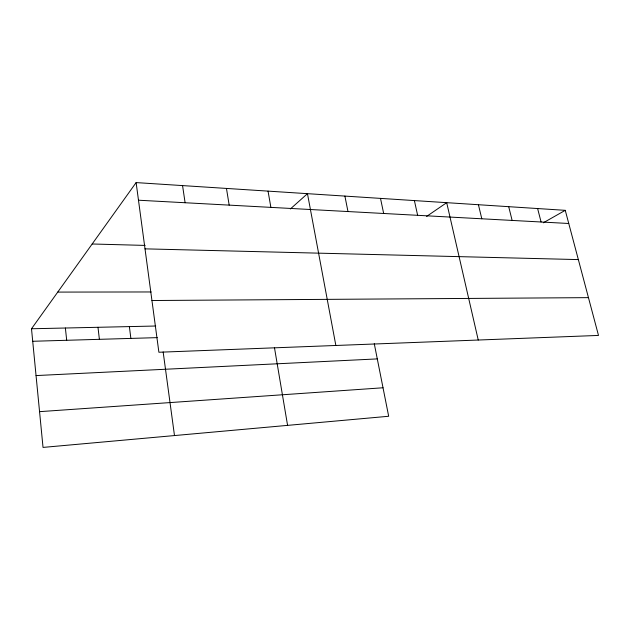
<?xml version="1.0" encoding="UTF-8"?>
<svg xmlns="http://www.w3.org/2000/svg" width="630" height="630" viewBox="0 0 630 630"><rect width="100%" height="100%" fill="white"/><g stroke="black" fill="none" stroke-linecap="round" stroke-linejoin="round"><path stroke-width="0.94" d="M374.275 343.704L388.678 416.265L43.029 447.41L31.5 328.766L136.119 182.59L565.26 210.333L598.5 335.428L158.886 352.249L136.119 182.59M290.359 208.971L307.464 193.67L335.853 345.476M426.597 216.436L446.694 202.671L478.241 340.027M543.257 222.823L565.26 210.333M39.556 411.658L383.024 387.773M36.044 375.575L377.291 358.903M32.713 341.279L157.287 337.633M31.5 328.766L155.728 326.017M151.948 300.518L588.459 297.643M57.747 292.092L151.168 291.958M145.01 248.85L578.348 259.591M92.177 243.991L145.144 245.416M138.482 200.214L568.756 223.493M537.618 208.546L541.076 221.988M508.709 206.679L512.127 220.429M478.43 204.718L481.8 218.783M414.398 200.584L417.635 215.318M380.504 198.387L383.662 213.475M344.901 196.088L347.973 211.546M268.041 191.118L270.884 207.38M274.459 347.602L287.579 425.376M226.461 188.433L229.17 205.12M182.558 185.59L185.102 202.734M163.154 351.942L174.486 435.566M129.378 326.6L130.875 338.404M97.981 327.293L99.39 339.326M65.378 328.017L66.701 340.287"/></g></svg>
